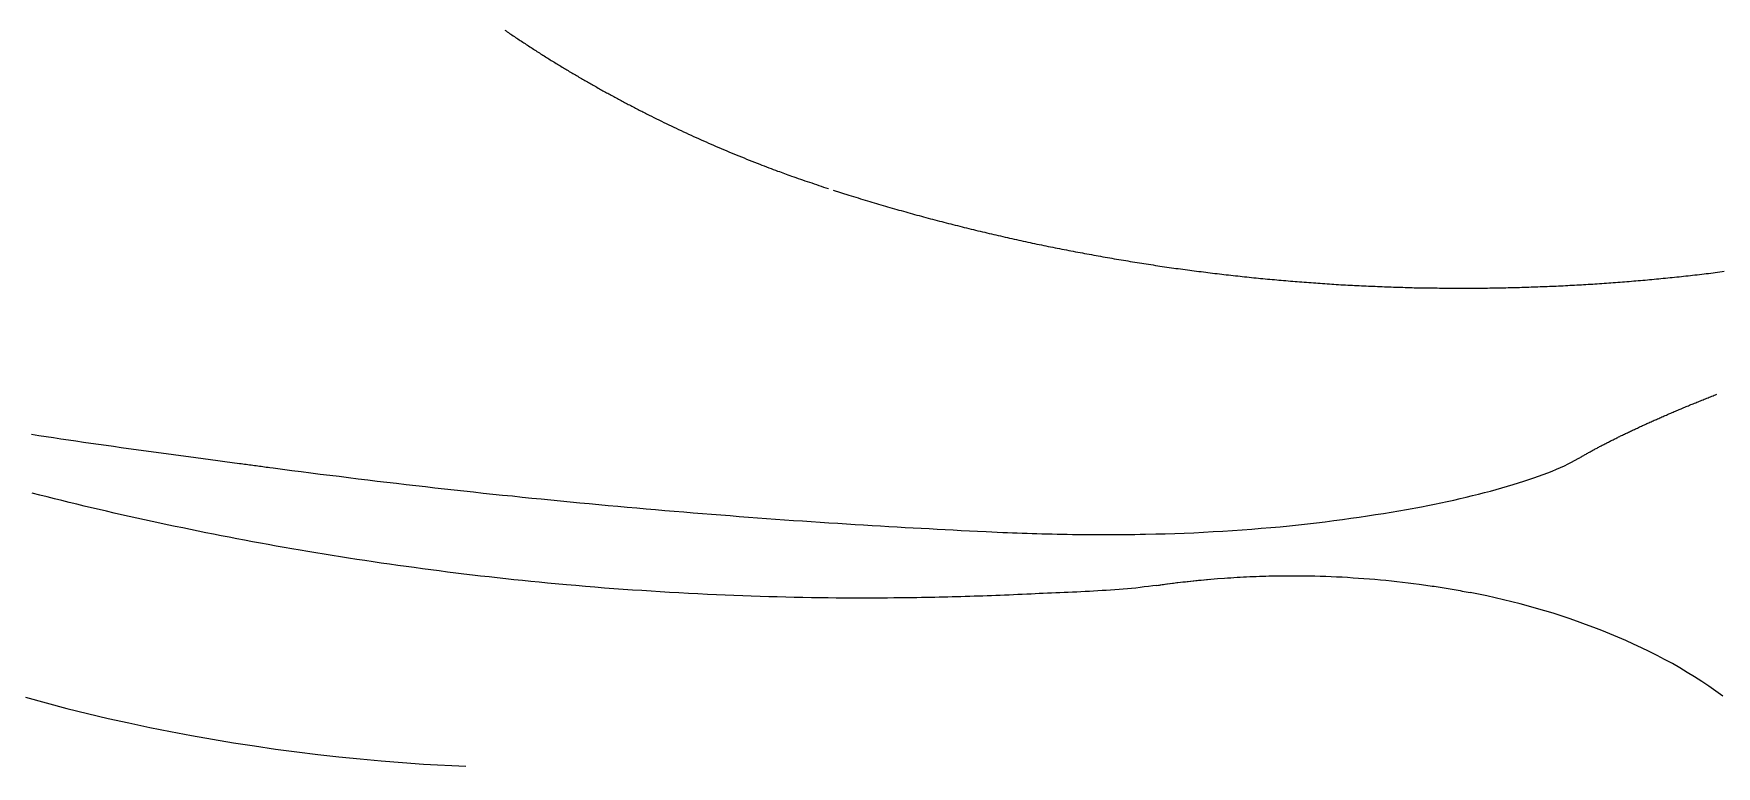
# Model space of a CAD drawing. Extents: x 528 to 612, y 649 to 778.
# Drawn here: x 543.37 to 558, y 679.23 to 685.6 of the extents above; entities that cross this region are included whole.
import ezdxf

# ---------------------------------------------------------------- set-up
doc = ezdxf.new("R2010")
doc.units = 0
doc.header["$MEASUREMENT"] = 0
doc.layers.add('1', color=4, linetype='Continuous')

# ---------------------------------------------------------------- blocks, each defined once
blk = doc.blocks.new('2010JETSETTER')
at = {"layer": '1', "color": 2, "linetype": 'Continuous'}
for points in [[(19.251, 15.278, 0.002498), (19.333, 15.222, 0.00246), (19.416, 15.167, 0.002427), (19.499, 15.113, 0.002392), (19.582, 15.06, 0.002362), (19.665, 15.008, 0.00233), (19.749, 14.957, 0.002304), (19.832, 14.907, 0.002274), (19.916, 14.858, 0.00225), (19.999, 14.81, 0.002222), (20.083, 14.763, 0.002206), (20.166, 14.717, 0.002185), (20.25, 14.671, 0.002166), (20.335, 14.627, 0.002159), (20.42, 14.583, 0.002149), (20.505, 14.539, 0.002139), (20.59, 14.497, 0.002133), (20.676, 14.455, 0.002129), (20.762, 14.414, 0.00212), (20.849, 14.374, 0.002109), (20.935, 14.335, 0.002126), (21.023, 14.296, 0.002151), (21.11, 14.258, 0.002087), (21.197, 14.221, 0.002004), (21.285, 14.185, 0.002223), (21.376, 14.148, 0.002456), (21.467, 14.112, 0.00183), (21.546, 14.082, 0.000811), (21.623, 14.053, 0.003192), (21.743, 14.009, 0.004505), (21.899, 13.956, 0.002255), (22.064, 13.9, 0.002255)], [(22.106, 13.887), (22.241, 13.844, 0.002347), (22.404, 13.794, 0.002257), (22.56, 13.748, 0.002258), (22.717, 13.703, 0.002253), (22.873, 13.66, 0.002251), (23.03, 13.618, 0.002249), (23.187, 13.578, 0.002248), (23.345, 13.539, 0.002245), (23.502, 13.502, 0.002244), (23.66, 13.466, 0.002242), (23.818, 13.431, 0.00224), (23.976, 13.398, 0.002238), (24.134, 13.367, 0.002237), (24.293, 13.337, 0.002235), (24.451, 13.308, 0.002233), (24.61, 13.281, 0.002231), (24.769, 13.255, 0.00223), (24.928, 13.23, 0.002228), (25.087, 13.207, 0.002227), (25.246, 13.186, 0.002225), (25.405, 13.166, 0.002224), (25.564, 13.147, 0.002222), (25.724, 13.13, 0.002221), (25.883, 13.114, 0.002219), (26.043, 13.1, 0.002218), (26.202, 13.087, 0.002217), (26.362, 13.076, 0.002216), (26.521, 13.065, 0.002214), (26.681, 13.057, 0.002213), (26.84, 13.05, 0.002212), (27, 13.044, 0.002212), (27.16, 13.039, 0.00221), (27.319, 13.037, 0.00221), (27.479, 13.035, 0.002208), (27.638, 13.035, 0.002208), (27.797, 13.036, 0.002207), (27.956, 13.039, 0.002207), (28.116, 13.043, 0.002206), (28.275, 13.049, 0.002206), (28.434, 13.055, 0.002206), (28.593, 13.064, 0.002204), (28.751, 13.073, 0.0022), (28.91, 13.085, 0.002201), (29.068, 13.097, 0.002201), (29.226, 13.111, 0.002194), (29.384, 13.126, 0.002183), (29.541, 13.143, 0.002201), (29.699, 13.161, 0.002232), (29.856, 13.181, 0.002166)]]:
    blk.add_lwpolyline(points, format="xyb", dxfattribs=at)
at = {"layer": '1', "color": 3, "linetype": 'Continuous'}
for points in [[(28.585, 11.554), (28.592, 11.557), (28.599, 11.561), (28.606, 11.565), (28.613, 11.569), (28.619, 11.573), (28.626, 11.577), (28.633, 11.581), (28.64, 11.585), (28.647, 11.589), (28.654, 11.593), (28.661, 11.597), (28.668, 11.601), (28.676, 11.605), (28.683, 11.609), (28.69, 11.613), (28.697, 11.617), (28.704, 11.621), (28.712, 11.625), (28.719, 11.629), (28.726, 11.633), (28.734, 11.637), (28.741, 11.641), (28.749, 11.645), (28.756, 11.649), (28.764, 11.653), (28.771, 11.657), (28.779, 11.661), (28.786, 11.665), (28.794, 11.669), (28.802, 11.673), (28.809, 11.677), (28.817, 11.681), (28.825, 11.685), (28.833, 11.689), (28.841, 11.693), (28.849, 11.697), (28.856, 11.701), (28.864, 11.705), (28.872, 11.709), (28.88, 11.713), (28.888, 11.717), (28.897, 11.721), (28.905, 11.725), (28.913, 11.729), (28.921, 11.733), (28.929, 11.737), (28.937, 11.741), (28.946, 11.745), (28.954, 11.75), (28.962, 11.754), (28.971, 11.758), (28.979, 11.762), (28.988, 11.766), (28.996, 11.77), (29.005, 11.774), (29.013, 11.778), (29.022, 11.782), (29.03, 11.786), (29.039, 11.791), (29.048, 11.795), (29.056, 11.799), (29.065, 11.803), (29.074, 11.807), (29.083, 11.811), (29.091, 11.815), (29.1, 11.819), (29.109, 11.824), (29.118, 11.828), (29.127, 11.832), (29.136, 11.836), (29.145, 11.84), (29.154, 11.844), (29.163, 11.848), (29.172, 11.853), (29.182, 11.857), (29.191, 11.861), (29.2, 11.865), (29.209, 11.869), (29.219, 11.873), (29.228, 11.878), (29.237, 11.882), (29.247, 11.886), (29.256, 11.89), (29.266, 11.894), (29.275, 11.899), (29.285, 11.903), (29.294, 11.907), (29.304, 11.911), (29.313, 11.915), (29.323, 11.92), (29.333, 11.924), (29.342, 11.928), (29.352, 11.932), (29.362, 11.937), (29.372, 11.941), (29.382, 11.945), (29.392, 11.949), (29.402, 11.953), (29.411, 11.958), (29.421, 11.962), (29.432, 11.966), (29.442, 11.97), (29.452, 11.975), (29.462, 11.979), (29.472, 11.983), (29.482, 11.987), (29.492, 11.992), (29.503, 11.996), (29.513, 12), (29.523, 12.005), (29.534, 12.009), (29.544, 12.013), (29.554, 12.017), (29.565, 12.022), (29.575, 12.026), (29.586, 12.03), (29.596, 12.035), (29.607, 12.039), (29.617, 12.043), (29.628, 12.047), (29.639, 12.052), (29.649, 12.056), (29.66, 12.06), (29.671, 12.065), (29.682, 12.069), (29.693, 12.073), (29.703, 12.078), (29.714, 12.082), (29.725, 12.086), (29.736, 12.091), (29.747, 12.095), (29.758, 12.099), (29.769, 12.104), (29.78, 12.108), (29.791, 12.112)], [(15.135, 11.765), (15.198, 11.755), (15.262, 11.746), (15.326, 11.736), (15.39, 11.726), (15.455, 11.716), (15.52, 11.707), (15.586, 11.697), (15.651, 11.688), (15.717, 11.679), (15.782, 11.669), (15.847, 11.66), (15.913, 11.651), (15.978, 11.642), (16.044, 11.633), (16.109, 11.624), (16.174, 11.615), (16.239, 11.606), (16.304, 11.597), (16.369, 11.589), (16.433, 11.58), (16.498, 11.571), (16.562, 11.563), (16.626, 11.554), (16.69, 11.546), (16.753, 11.537), (16.816, 11.529), (16.942, 11.511)], [(16.942, 11.511), (16.956, 11.51), (16.971, 11.508), (16.986, 11.506), (17, 11.504), (17.015, 11.502), (17.03, 11.5), (17.044, 11.498), (17.059, 11.496), (17.073, 11.494), (17.088, 11.492), (17.103, 11.49), (17.117, 11.488), (17.132, 11.486), (17.147, 11.484), (17.161, 11.482), (17.176, 11.48), (17.191, 11.478), (17.206, 11.476), (17.235, 11.472)], [(17.235, 11.472), (17.316, 11.461), (17.398, 11.451), (17.48, 11.44), (17.562, 11.43), (17.644, 11.419), (17.727, 11.409), (17.809, 11.399), (17.892, 11.388), (17.975, 11.378), (18.058, 11.368), (18.141, 11.358), (18.224, 11.348), (18.308, 11.339), (18.391, 11.329), (18.475, 11.319), (18.559, 11.31), (18.642, 11.3), (18.726, 11.291), (18.81, 11.281), (18.894, 11.272), (18.979, 11.263), (19.063, 11.254), (19.147, 11.245), (19.231, 11.236), (19.316, 11.228), (19.4, 11.219), (19.484, 11.21), (19.567, 11.202), (19.651, 11.194), (19.735, 11.185), (19.818, 11.177), (19.902, 11.169), (19.985, 11.162), (20.068, 11.154), (20.15, 11.146), (20.233, 11.139), (20.315, 11.131), (20.397, 11.124), (20.479, 11.117), (20.561, 11.11), (20.642, 11.103), (20.724, 11.096), (20.806, 11.089), (20.887, 11.082), (20.969, 11.076), (21.049, 11.069), (21.129, 11.063), (21.209, 11.057), (21.288, 11.051), (21.368, 11.045), (21.447, 11.039), (21.526, 11.033), (21.605, 11.027), (21.683, 11.022), (21.761, 11.016), (21.838, 11.011), (21.915, 11.006), (21.992, 11.001), (22.069, 10.996), (22.145, 10.991), (22.221, 10.986), (22.296, 10.981), (22.371, 10.977), (22.444, 10.972), (22.518, 10.968), (22.59, 10.963), (22.662, 10.959), (22.732, 10.955), (22.802, 10.951), (22.871, 10.948), (22.94, 10.944), (23.009, 10.94), (23.079, 10.937), (23.149, 10.933), (23.22, 10.929), (23.291, 10.926), (23.362, 10.923), (23.435, 10.919), (23.582, 10.912)], [(27.221, 11.135), (27.278, 11.146), (27.335, 11.158), (27.391, 11.169), (27.447, 11.181), (27.503, 11.193), (27.558, 11.206), (27.612, 11.219), (27.666, 11.231), (27.719, 11.245), (27.771, 11.258), (27.822, 11.271), (27.873, 11.285), (27.922, 11.299), (27.971, 11.313), (28.019, 11.327), (28.065, 11.341), (28.111, 11.356), (28.155, 11.37), (28.198, 11.385), (28.24, 11.4), (28.281, 11.415), (28.321, 11.43), (28.359, 11.445), (28.396, 11.461), (28.431, 11.476), (28.465, 11.491), (28.498, 11.507), (28.528, 11.522), (28.585, 11.554)], [(24.913, 10.898), (24.994, 10.9), (25.076, 10.903), (25.159, 10.906), (25.242, 10.909), (25.326, 10.913), (25.41, 10.918), (25.494, 10.923), (25.578, 10.928), (25.662, 10.934), (25.746, 10.94), (25.829, 10.947), (25.912, 10.954), (25.993, 10.961), (26.074, 10.969), (26.153, 10.977), (26.232, 10.986), (26.309, 10.995), (26.385, 11.004), (26.461, 11.014), (26.535, 11.023), (26.608, 11.034), (26.681, 11.044), (26.752, 11.055), (26.822, 11.066), (26.891, 11.077), (26.959, 11.088), (27.026, 11.099), (27.092, 11.111), (27.221, 11.135)], [(23.582, 10.912), (23.623, 10.911), (23.665, 10.909), (23.707, 10.907), (23.749, 10.906), (23.792, 10.904), (23.835, 10.903), (23.878, 10.901), (23.921, 10.9), (23.965, 10.899), (24.009, 10.898), (24.053, 10.897), (24.097, 10.896), (24.142, 10.895), (24.186, 10.894), (24.231, 10.894), (24.276, 10.893), (24.321, 10.893), (24.366, 10.892), (24.411, 10.892), (24.456, 10.892), (24.501, 10.892), (24.547, 10.892), (24.592, 10.893), (24.637, 10.893), (24.683, 10.893), (24.729, 10.894), (24.775, 10.895), (24.821, 10.896), (24.913, 10.898)], [(15.083, 9.478), (15.262, 9.429), (15.441, 9.382), (15.621, 9.338), (15.801, 9.295), (15.981, 9.255), (16.162, 9.216), (16.344, 9.18), (16.526, 9.145), (16.708, 9.113), (16.89, 9.083), (17.073, 9.055), (17.256, 9.028), (17.44, 9.004), (17.623, 8.982), (17.807, 8.961), (17.991, 8.942), (18.175, 8.926), (18.359, 8.911), (18.543, 8.898), (18.912, 8.878)]]:
    blk.add_lwpolyline(points, dxfattribs=at)
at = {"layer": '1', "color": 2, "linetype": 'Continuous'}
for points in [[(19.621, 10.471), (19.548, 10.478), (19.476, 10.485), (19.403, 10.493), (19.33, 10.5), (19.258, 10.508), (19.185, 10.516), (19.113, 10.524), (19.04, 10.532), (18.968, 10.541), (18.895, 10.549), (18.823, 10.558), (18.751, 10.567), (18.679, 10.576), (18.607, 10.586), (18.535, 10.595), (18.463, 10.605), (18.391, 10.615), (18.319, 10.625), (18.247, 10.635), (18.176, 10.645), (18.104, 10.655), (18.033, 10.666), (17.962, 10.677), (17.891, 10.688), (17.82, 10.699), (17.749, 10.71), (17.679, 10.722), (17.608, 10.733), (17.538, 10.745), (17.469, 10.757), (17.399, 10.769), (17.33, 10.781), (17.261, 10.793), (17.192, 10.805), (17.124, 10.818), (17.055, 10.83), (16.987, 10.843), (16.919, 10.856), (16.852, 10.869), (16.784, 10.882), (16.717, 10.895), (16.65, 10.909), (16.582, 10.922), (16.516, 10.936), (16.449, 10.95), (16.382, 10.964), (16.315, 10.978), (16.249, 10.992), (16.182, 11.006), (16.116, 11.021), (16.05, 11.035), (15.984, 11.05), (15.918, 11.065), (15.852, 11.08), (15.787, 11.095), (15.721, 11.11), (15.656, 11.126), (15.591, 11.141), (15.527, 11.157), (15.462, 11.172), (15.397, 11.188), (15.333, 11.204), (15.269, 11.22), (15.205, 11.236), (15.141, 11.253)], [(23.827, 10.376), (23.789, 10.374), (23.75, 10.373), (23.712, 10.371), (23.674, 10.369), (23.635, 10.367), (23.597, 10.366), (23.559, 10.364), (23.521, 10.363), (23.483, 10.361), (23.445, 10.36), (23.407, 10.358), (23.369, 10.357), (23.331, 10.356), (23.293, 10.355), (23.255, 10.354), (23.217, 10.352), (23.18, 10.351), (23.142, 10.35), (23.104, 10.349), (23.067, 10.348), (23.029, 10.348), (22.991, 10.347), (22.954, 10.346), (22.916, 10.345), (22.875, 10.345), (22.832, 10.344), (22.786, 10.343), (22.738, 10.343), (22.687, 10.342), (22.634, 10.342), (22.579, 10.341), (22.521, 10.341), (22.461, 10.341), (22.4, 10.34), (22.336, 10.34), (22.27, 10.341), (22.202, 10.341), (22.133, 10.341), (22.061, 10.342), (21.989, 10.343), (21.916, 10.344), (21.842, 10.345), (21.768, 10.347), (21.694, 10.348), (21.62, 10.35), (21.545, 10.352), (21.47, 10.355), (21.394, 10.357), (21.319, 10.36), (21.243, 10.363), (21.167, 10.366), (21.091, 10.369), (21.012, 10.373), (20.93, 10.377), (20.848, 10.381), (20.765, 10.385), (20.683, 10.39), (20.602, 10.395), (20.522, 10.4), (20.442, 10.405), (20.361, 10.41), (20.28, 10.416), (20.198, 10.422), (20.116, 10.428), (20.034, 10.435), (19.952, 10.442), (19.869, 10.449), (19.787, 10.456), (19.621, 10.471)], [(24.922, 10.451), (24.885, 10.446), (24.848, 10.441), (24.811, 10.437), (24.775, 10.432), (24.738, 10.428), (24.701, 10.425), (24.665, 10.421), (24.628, 10.418), (24.592, 10.415), (24.555, 10.412), (24.518, 10.409), (24.481, 10.407), (24.444, 10.405), (24.408, 10.403), (24.371, 10.4), (24.334, 10.399), (24.297, 10.397), (24.26, 10.395), (24.224, 10.393), (24.187, 10.392), (24.15, 10.39), (24.114, 10.389), (24.077, 10.387), (24.041, 10.386), (24.005, 10.384), (23.969, 10.383), (23.933, 10.381), (23.898, 10.38), (23.827, 10.376)], [(24.922, 10.451), (24.951, 10.455), (24.98, 10.459), (25.009, 10.463), (25.038, 10.467), (25.067, 10.471), (25.096, 10.475), (25.125, 10.478), (25.155, 10.482), (25.184, 10.485), (25.213, 10.488), (25.243, 10.491), (25.272, 10.494), (25.301, 10.497), (25.331, 10.5), (25.36, 10.502), (25.39, 10.505), (25.419, 10.507), (25.449, 10.51), (25.508, 10.514)], [(24.922, 10.451), (24.944, 10.454), (24.967, 10.458), (24.989, 10.461), (25.012, 10.464), (25.034, 10.467), (25.057, 10.469), (25.08, 10.472), (25.102, 10.475), (25.125, 10.478), (25.148, 10.481), (25.17, 10.483), (25.193, 10.486), (25.216, 10.488), (25.238, 10.491), (25.261, 10.493), (25.284, 10.495), (25.306, 10.497), (25.329, 10.5), (25.375, 10.504)], [(25.508, 10.514), (25.535, 10.516), (25.563, 10.518), (25.591, 10.52), (25.618, 10.521), (25.646, 10.523), (25.674, 10.524), (25.701, 10.526), (25.729, 10.527), (25.757, 10.528), (25.785, 10.529), (25.813, 10.53), (25.84, 10.531), (25.868, 10.532), (25.896, 10.533), (25.924, 10.533), (25.952, 10.534), (25.98, 10.534), (26.008, 10.535), (26.064, 10.535)], [(26.064, 10.535), (26.066, 10.535), (26.068, 10.535), (26.07, 10.535), (26.072, 10.535), (26.074, 10.535), (26.076, 10.535), (26.078, 10.535), (26.081, 10.535), (26.083, 10.535), (26.085, 10.535), (26.087, 10.535), (26.089, 10.535), (26.091, 10.535), (26.093, 10.535), (26.095, 10.535), (26.097, 10.535), (26.099, 10.535), (26.101, 10.535), (26.106, 10.535)], [(26.106, 10.535), (26.153, 10.535), (26.2, 10.535), (26.247, 10.534), (26.294, 10.533), (26.342, 10.532), (26.389, 10.53), (26.437, 10.528), (26.484, 10.526), (26.532, 10.524), (26.579, 10.521), (26.627, 10.518), (26.674, 10.515), (26.722, 10.512), (26.77, 10.508), (26.817, 10.504), (26.865, 10.499), (26.913, 10.495), (26.961, 10.49), (27.009, 10.485), (27.057, 10.479), (27.105, 10.474), (27.153, 10.468), (27.201, 10.461), (27.297, 10.448)], [(27.297, 10.448), (27.314, 10.445), (27.332, 10.443), (27.349, 10.44), (27.367, 10.437), (27.384, 10.434), (27.402, 10.432), (27.419, 10.429), (27.437, 10.426), (27.454, 10.423), (27.472, 10.42), (27.489, 10.417), (27.507, 10.414), (27.524, 10.411), (27.542, 10.408), (27.559, 10.405), (27.577, 10.401), (27.594, 10.398), (27.612, 10.395), (27.647, 10.388)], [(29.843, 9.487), (29.783, 9.531), (29.722, 9.574), (29.66, 9.615), (29.597, 9.656), (29.534, 9.695), (29.469, 9.734), (29.404, 9.771), (29.337, 9.807), (29.271, 9.842), (29.203, 9.876), (29.136, 9.909), (29.067, 9.941), (28.998, 9.972), (28.929, 10.002), (28.86, 10.031), (28.79, 10.059), (28.72, 10.086), (28.65, 10.112), (28.579, 10.137), (28.508, 10.162), (28.437, 10.185), (28.366, 10.208), (28.295, 10.229), (28.223, 10.25), (28.152, 10.27), (28.08, 10.29), (28.008, 10.308), (27.936, 10.326), (27.864, 10.343), (27.791, 10.359), (27.647, 10.388)]]:
    blk.add_lwpolyline(points, dxfattribs=at)

msp = doc.modelspace()

# ---------------------------------------------------------------- block references
at = {"layer": '1'}
msp.add_blockref('2010JETSETTER', (528.213, 670.352), dxfattribs=at)

doc.saveas('drawing.dxf')
